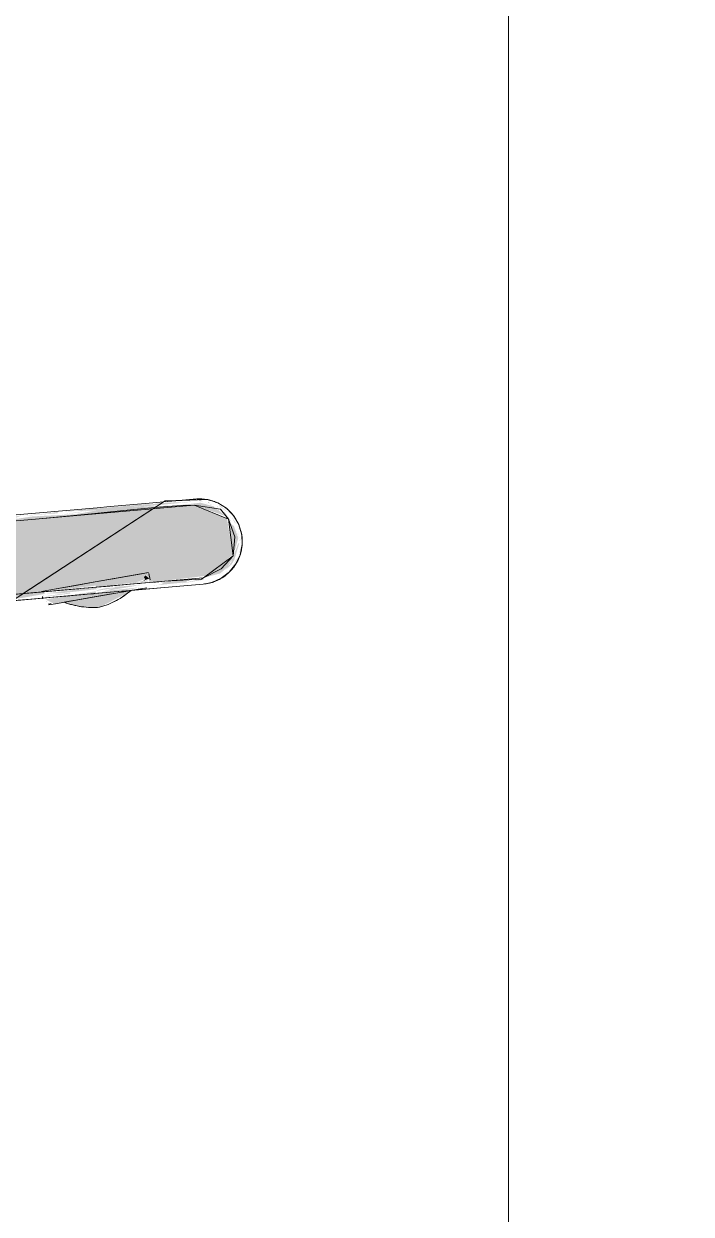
# Model space of a CAD drawing. Header units: millimetres. Extents: x 0 to 102275, y -2706 to 7916.
# Drawn here: x 74171.6 to 74281, y 700 to 895.3 of the extents above; entities that cross this region are included whole.
import ezdxf

# ---------------------------------------------------------------- set-up
doc = ezdxf.new("R2010")
doc.units = ezdxf.units.MM
for name, color, linetype, lineweight in [('0-1', 7, 'Continuous', 9), ('A-WALL-PATT', 7, 'Continuous', 9), ('I-WALL', 7, 'Continuous', 9), ('P-SANR-FIXT', 7, 'Continuous', 9)]:
    doc.layers.add(name, color=color, linetype=linetype, lineweight=lineweight)
doc.layers.add('0-2', color=7, linetype='Continuous', lineweight=9, transparency=0.7)

# ---------------------------------------------------------------- blocks, each defined once
blk = doc.blocks.new('смеситель для раковины - Default-30615600-Развертка 1_15-1')
at = {"layer": '0-2'}
h = blk.add_hatch(color=256, dxfattribs=at)
h.paths.add_polyline_path([(70660.71, 803.71), (70662.21, 804.21), (70660.91, 803.79)])
h.paths.add_polyline_path([(70665.03, 806.55), (70665.48, 807.13), (70665.03, 806.55)])
h.paths.add_polyline_path([(70550.19, 808.27), (70549.91, 808.32), (70550.17, 808.27)])
h.paths.add_polyline_path([(70663.87, 815.64), (70663.34, 816.05), (70663.84, 815.66)])
h.paths.add_polyline_path([(70662.33, 816.53), (70661.42, 816.84), (70662.19, 816.57)])
h.paths.add_polyline_path([(70661.11, 816.77), (70660.58, 816.89), (70660.95, 816.8)])
h = blk.add_hatch(color=256, dxfattribs=at)
h.paths.add_polyline_path([(70613.72, 799.58), (70613.67, 799.7), (70615.2, 799.98), (70613.88, 799.61)])
h.paths.add_polyline_path([(70601.89, 798.57), (70605.17, 798.68), (70610.56, 799.13), (70620.78, 800.13), (70619.27, 800.24), (70619.61, 800.46), (70620.58, 800.4), (70625.51, 800.71), (70625.78, 800.7), (70630.18, 801.09), (70633.93, 801.77), (70633.82, 802.11), (70600.07, 798.88), (70600.61, 798.78), (70601.69, 798.62)])
h.paths.add_polyline_path([(70629.34, 801.35), (70629.69, 801.54), (70629.59, 801.4)])
h.paths.add_polyline_path([(70651.79, 803.14), (70657.18, 803.68), (70657.23, 803.95), (70654.49, 803.88), (70652.98, 803.57), (70653.38, 803.49), (70652.64, 803.25), (70651.84, 803.15)])
h.paths.add_polyline_path([(70659.96, 804.4), (70662.75, 805.13), (70663.97, 806.23), (70664.67, 807.6), (70664.61, 807.83), (70660.04, 804.46)])
h.paths.add_polyline_path([(70663.47, 805.58), (70664.57, 806.59), (70665.03, 807.36), (70665.86, 810.16), (70665.65, 809.99), (70664.51, 806.92), (70663.56, 805.69)])
h.paths.add_polyline_path([(70663.98, 805.89), (70664.77, 806.72), (70664.26, 806.2), (70664.07, 806)])
h.paths.add_polyline_path([(70664.24, 806.58), (70664.95, 807.89), (70664.76, 807.74), (70664.3, 806.72)])
h.paths.add_polyline_path([(70556.85, 807.48), (70557.71, 807.55), (70561.66, 808.18), (70561.39, 808.33), (70554.51, 807.92), (70557.55, 807.73), (70556.85, 807.48)])
h.paths.add_polyline_path([(70556.09, 807.82), (70557.81, 807.98), (70556.4, 807.84)])
h.paths.add_polyline_path([(70665.65, 811.06), (70665.36, 812.41), (70665.5, 811.61), (70665.58, 811.31)])
h.paths.add_polyline_path([(70664.6, 813.54), (70663.52, 815.07), (70662.62, 815.64), (70662.94, 815.23), (70664.54, 813.59)])
h.paths.add_polyline_path([(70664.84, 808.01), (70665.69, 810.91), (70664.96, 812.9), (70664.14, 813.54), (70664.84, 808.01)])
h.paths.add_polyline_path([(70633.31, 814.47), (70632.84, 814.31), (70633.04, 814.43)])
h.paths.add_polyline_path([(70604.47, 811.59), (70658.71, 816.21), (70663.6, 814.54), (70661.7, 816.11), (70659.49, 816.73), (70656, 816.31), (70648.2, 815.99), (70648.62, 816.06), (70651.58, 816.44), (70650.02, 816.44), (70642.79, 815.81), (70642.16, 815.81), (70637.92, 815.32), (70642.39, 815.46), (70638.93, 814.82), (70631.95, 814.48), (70629.69, 814.13), (70623.51, 813.69), (70621.21, 813.63), (70619.44, 813.33), (70618.64, 813.17), (70614.69, 813.24), (70612.52, 812.89), (70612.48, 812.59), (70610.64, 812.46), (70604.62, 811.62)])
h.paths.add_polyline_path([(70566.37, 808.29), (70572.12, 809.07), (70573.32, 808.96), (70574.67, 809), (70603.92, 811.78), (70604.93, 812.08), (70605.69, 812.23), (70605.22, 812.46), (70596.06, 811.65), (70591.65, 810.92), (70590.12, 810.72), (70584.56, 810.12), (70583.7, 810.23), (70575.21, 809.82), (70573.24, 809.73), (70566.85, 808.87), (70567.03, 808.54), (70566.58, 808.44)])
h.paths.add_polyline_path([(70665.95, 809.82), (70666.01, 810.34), (70665.95, 809.99)])
h.paths.add_polyline_path([(70589.1, 810.46), (70590.83, 810.63), (70589.67, 810.51), (70589.16, 810.46)])
h.paths.add_polyline_path([(70623.92, 813.65), (70629.81, 814.58), (70627.57, 814.23), (70626.63, 814.14), (70625.08, 814.01), (70623.97, 813.67)])
h.paths.add_polyline_path([(70664.75, 813.92), (70664.01, 814.92), (70664.54, 814.18), (70664.75, 813.93)])
h.paths.add_polyline_path([(70645.73, 815.21), (70645.73, 815.21), (70645.38, 815.22)])
h.paths.add_polyline_path([(70659.86, 816.86), (70659.25, 816.98), (70659.6, 816.86)])
h = blk.add_hatch(color=256, dxfattribs=at)
h.paths.add_polyline_path([(70659.94, 803.38), (70662.16, 804.08), (70659.96, 803.39)])
h.paths.add_polyline_path([(70661.11, 816.77), (70660.62, 816.94), (70660.95, 816.81)])
h.paths.add_polyline_path([(70661.8, 816.89), (70660.95, 817.1), (70661.71, 816.91)])
h = blk.add_hatch(color=256, dxfattribs=at)
h.paths.add_polyline_path([(70661.7, 804.13), (70662.79, 804.67), (70661.87, 804.22), (70661.82, 804.2)])
h.paths.add_polyline_path([(70661.85, 804.48), (70663.77, 805.56), (70662.85, 805.07), (70661.87, 804.49)])
h.paths.add_polyline_path([(70662.8, 804.6), (70663.92, 805.38), (70662.98, 804.73), (70662.83, 804.62)])
h.paths.add_polyline_path([(70665.82, 808.24), (70666.1, 809.23), (70665.89, 808.72), (70665.83, 808.31)])
h.paths.add_polyline_path([(70665.95, 809.09), (70666.05, 809.4), (70665.95, 809.12)])
h.paths.add_polyline_path([(70665.88, 811.73), (70665.62, 812.4), (70665.88, 811.74)])
h.paths.add_polyline_path([(70665.83, 812.35), (70665.54, 813.28), (70665.82, 812.4)])
h.paths.add_polyline_path([(70662.77, 816.04), (70663.52, 815.39), (70662.77, 816.04)])
h.paths.add_polyline_path([(70663.65, 815.5), (70662.42, 816.46), (70662.66, 816.12), (70663.58, 815.55)])
h.paths.add_polyline_path([(70661.92, 816.29), (70660.21, 816.75), (70661.11, 816.46), (70661.84, 816.31)])
for points in [[(70660.95, 816.73), (70660.58, 816.89), (70660.89, 816.74)], [(70662.1, 816.77), (70660.83, 817.14), (70662.08, 816.78)], [(70650.03, 803.87), (70651.07, 804.28), (70650.45, 804.83), (70650.2, 804.49), (70650.43, 804.18), (70650.21, 804.01)], [(70650.48, 804.86), (70650.43, 804.9), (70650.46, 804.87)], [(70635.68, 800.14), (70642.61, 801.48), (70642.25, 802.19), (70634.05, 800.86), (70635.38, 800.21)], [(70642.95, 799.57), (70647.79, 802.07), (70648.11, 802.33), (70637.17, 800.39), (70639.99, 799.66), (70642.91, 799.57)], [(70634.6, 799.95), (70635.18, 800.26), (70634.48, 800.14)]]:
    blk.add_hatch(color=256, dxfattribs=at).paths.add_polyline_path(points)
h = blk.add_hatch(color=256, dxfattribs=at)
h.paths.add_polyline_path([(70661.35, 803.8), (70662.23, 804.2), (70661.38, 803.81)])
h.paths.add_polyline_path([(70664.67, 806.32), (70664.97, 806.82), (70664.67, 806.32)])
h.paths.add_polyline_path([(70663.87, 815.65), (70663.35, 816.05), (70663.84, 815.67)])
h.paths.add_polyline_path([(70662.42, 816.46), (70661.7, 816.66), (70662.42, 816.46)])
h.paths.add_polyline_path([(70662.42, 816.46), (70661.54, 816.75), (70662.34, 816.49)])
h = blk.add_hatch(color=256, dxfattribs=at)
h.paths.add_polyline_path([(70515.55, 700), (70519.24, 722.45), (70518.3, 722.16), (70514.96, 700)])
h.paths.add_polyline_path([(70530.75, 767.43), (70535.09, 774.73), (70540.12, 780.89), (70548.08, 787.37), (70555.63, 791.54), (70567.21, 795.32), (70588.22, 798.27), (70631.73, 801.93), (70635.3, 802.51), (70650.45, 804.89), (70650.82, 804.61), (70651.07, 803.84), (70651.21, 803.64), (70660.41, 804.73), (70664.82, 808.21), (70663.81, 814.14), (70658.23, 816.3), (70556.09, 807.55), (70553.52, 807.62), (70551.93, 807.55), (70551.85, 805.93), (70531.45, 809.32), (70530.76, 767.98)])
h = blk.add_hatch(color=256, dxfattribs=at)
h.paths.add_polyline_path([(70551.92, 807.72), (70551.72, 808.04), (70549.86, 808.27), (70545.06, 808.69), (70549.83, 807.97), (70551.91, 807.72)])
h.paths.add_polyline_path([(70545.76, 808.69), (70544.97, 808.88), (70545.72, 808.7)])
h.paths.add_polyline_path([(70544.22, 808.81), (70543.94, 808.86), (70544.21, 808.81)])
h.paths.add_polyline_path([(70543.4, 809.1), (70543.29, 809.12), (70543.29, 809.1)])
h.paths.add_polyline_path([(70666.16, 811.19), (70665.95, 811.91), (70666.14, 811.23)])
h.paths.add_polyline_path([(70665.14, 813.81), (70664.6, 814.45), (70665.12, 813.83)])
h.paths.add_polyline_path([(70664.07, 815.25), (70663.52, 815.7), (70664.05, 815.27)])
h = blk.add_hatch(color=256, dxfattribs=at)
h.paths.add_polyline_path([(70664.89, 806.52), (70665.66, 807.8), (70665.21, 807.21), (70664.9, 806.55)])
h.paths.add_polyline_path([(70551.98, 808.04), (70551.71, 808.09), (70551.91, 808.04)])
h.paths.add_polyline_path([(70545.63, 808.77), (70544.84, 808.93), (70545.62, 808.77)])
h.paths.add_polyline_path([(70548.15, 808.45), (70547.26, 808.63), (70548.01, 808.47)])
h.paths.add_polyline_path([(70665.19, 813.75), (70664.6, 814.49), (70665.16, 813.78)])
h.paths.add_polyline_path([(70664.14, 815.12), (70663.53, 815.67), (70664.07, 815.15)])
h = blk.add_hatch(color=256, dxfattribs=at)
h.paths.add_polyline_path([(70608.11, 799.03), (70608.22, 799.32), (70606.66, 799.19), (70607.95, 799.1), (70608.1, 799.04)])
h.paths.add_polyline_path([(70620.84, 800.06), (70622.82, 800.58), (70620.92, 800.44), (70622.19, 800.3), (70620.41, 800.09)])
h.paths.add_polyline_path([(70633.74, 801.32), (70633.64, 801.36), (70633.64, 801.32)])
h.paths.add_polyline_path([(70633.78, 801.48), (70633.64, 801.68), (70633.64, 801.49)])
h.paths.add_polyline_path([(70655.96, 803.42), (70660.08, 804.1), (70659.84, 804.24), (70657.13, 803.66), (70656.02, 803.43)])
h.paths.add_polyline_path([(70664.97, 807.54), (70665.17, 808.25), (70664.97, 807.57)])
h.paths.add_polyline_path([(70665.34, 807.96), (70665.5, 808.42), (70665.35, 808.01)])
h.paths.add_polyline_path([(70664.85, 808.01), (70665.41, 809.22), (70665.03, 808.5), (70664.85, 808.01)])
h.paths.add_polyline_path([(70566.37, 808.29), (70567.16, 808.56), (70566.99, 808.35)])
h.paths.add_polyline_path([(70581.82, 810.08), (70581.1, 810.2), (70581.61, 810.09)])
h.paths.add_polyline_path([(70665.74, 810.34), (70665.77, 810.54), (70665.73, 810.73)])
h.paths.add_polyline_path([(70665.87, 810.34), (70665.89, 810.63), (70665.87, 810.65)])
h.paths.add_polyline_path([(70587.85, 810.72), (70592.52, 811.11), (70592.83, 811.43), (70587.86, 810.73)])
h.paths.add_polyline_path([(70604.01, 812.31), (70607.69, 812.47), (70609.47, 812.68), (70608.8, 812.83), (70604.05, 812.36)])
h.paths.add_polyline_path([(70617.68, 813.61), (70618.47, 813.51), (70617.7, 813.61)])
h.paths.add_polyline_path([(70613.85, 813.23), (70614.09, 813.22), (70613.94, 813.24)])
h.paths.add_polyline_path([(70619.43, 813.49), (70625.08, 814.01), (70619.45, 813.49)])
h.paths.add_polyline_path([(70627.18, 814.09), (70627.18, 814.38), (70627.11, 814.1)])
h.paths.add_polyline_path([(70636.85, 815.23), (70641.17, 815.53), (70641.35, 815.67), (70638.19, 815.39), (70636.85, 815.23)])
h.paths.add_polyline_path([(70643.88, 815.84), (70648.79, 816.26), (70644.69, 815.92), (70644.24, 815.88)])
h = blk.add_hatch(color=256, dxfattribs=at)
h.paths.add_polyline_path([(70664.01, 805.51), (70663.6, 805.41), (70663.92, 805.46)])
h.paths.add_polyline_path([(70661.64, 804.12), (70662.72, 804.67), (70661.7, 804.15)])
h.paths.add_polyline_path([(70663.54, 804.94), (70664.39, 805.85), (70663.65, 805.07)])
h.paths.add_polyline_path([(70665.4, 808), (70665.75, 808.59), (70665.4, 808.01)])
h.paths.add_polyline_path([(70665.98, 809.1), (70666.07, 809.12), (70665.99, 809.12)])
h.paths.add_polyline_path([(70665.36, 813.22), (70664.6, 814.43), (70665.04, 813.54), (70665.36, 813.19)])
h.paths.add_polyline_path([(70665.87, 811.89), (70665.5, 813.07), (70665.54, 812.9), (70665.87, 811.9)])
h.paths.add_polyline_path([(70663.92, 815.21), (70662.77, 816.04), (70663.58, 815.37), (70663.84, 815.24)])
h.paths.add_polyline_path([(70662.17, 816.18), (70662.17, 815.97), (70662.34, 816.05)])
h = blk.add_hatch(color=256, dxfattribs=at)
h.paths.add_polyline_path([(70664.84, 808.01), (70664.82, 808.21), (70664.82, 808.21)])
h.paths.add_polyline_path([(70664.07, 814.04), (70663.56, 814.25), (70664.07, 814.04)])
h = blk.add_hatch(color=256, dxfattribs=at)
h.paths.add_polyline_path([(70553.72, 807.63), (70553.37, 807.88), (70551.94, 807.79), (70552.22, 807.75), (70553.69, 807.63)])
h.paths.add_polyline_path([(70550.17, 808.24), (70549.88, 808.31), (70550.07, 808.25)])
h.paths.add_polyline_path([(70543.39, 809.1), (70543.08, 809.15), (70543.38, 809.1)])
h.paths.add_polyline_path([(70666.03, 810.07), (70666.03, 810.92), (70666.02, 810.25)])
h = blk.add_hatch(color=256, dxfattribs=at)
h.paths.add_polyline_path([(70664.67, 806.32), (70664.98, 806.79), (70664.67, 806.33)])
h.paths.add_polyline_path([(70551.98, 808.05), (70551.7, 808.11), (70551.91, 808.06)])
h.paths.add_polyline_path([(70548.52, 808.48), (70547.38, 808.63), (70548.47, 808.48)])
h.paths.add_polyline_path([(70545.5, 808.84), (70544.78, 808.94), (70545.44, 808.85)])
h.paths.add_polyline_path([(70666.12, 810.35), (70666.12, 811.04), (70666.08, 810.6)])
h = blk.add_hatch(color=256, dxfattribs=at)
h.paths.add_polyline_path([(70610.16, 800.04), (70611.7, 800.18), (70610.41, 800.06)])
h.paths.add_polyline_path([(70659.96, 804.4), (70660.67, 804.92), (70659.96, 804.4)])
h = blk.add_hatch(color=256, dxfattribs=at)
h.paths.add_polyline_path([(70634.4, 801.65), (70634.18, 801.71), (70634.38, 801.65)])
h.paths.add_polyline_path([(70663.47, 805.57), (70663.98, 806.23), (70663.56, 805.69)])
h = blk.add_hatch(color=256, dxfattribs=at)
h.paths.add_polyline_path([(70642.42, 802.53), (70643.07, 802.92), (70642.41, 802.6), (70642.42, 802.56)])
h.paths.add_polyline_path([(70642.37, 802.86), (70648.92, 803.68), (70650.51, 804.24), (70650.45, 804.34), (70650.27, 804.65), (70650.41, 804.89), (70649.24, 804.97), (70642.21, 803.73), (70642.36, 802.92)])
h = blk.add_hatch(color=256, dxfattribs=at)
h.paths.add_polyline_path([(70636.3, 801.84), (70642.42, 802.53), (70642.27, 802.85), (70634.26, 801.87), (70634.94, 801.86), (70635.81, 801.86)])
h.paths.add_polyline_path([(70637.43, 802.1), (70639.19, 802.33), (70637.44, 802.1)])
h.paths.add_polyline_path([(70634.3, 802.16), (70642.32, 803.13), (70642.21, 803.73), (70634.33, 802.18)])
h = blk.add_hatch(color=256, dxfattribs=at)
h.paths.add_polyline_path([(70642.47, 802.27), (70645.29, 802.71), (70644.08, 802.74), (70642.45, 802.37), (70642.47, 802.28)])
h.paths.add_polyline_path([(70646.19, 803.2), (70650.93, 803.87), (70650.62, 803.98), (70646.67, 803.28)])
h = blk.add_hatch(color=256, dxfattribs=at)
h.paths.add_polyline_path([(70642.63, 801.37), (70649.45, 802.84), (70644.85, 802.34), (70642.53, 801.93), (70642.62, 801.44)])
h.paths.add_polyline_path([(70647.57, 803.01), (70647.15, 803.08), (70647.3, 803.01)])
h = blk.add_hatch(color=256, dxfattribs=at)
h.paths.add_polyline_path([(70647.85, 803.13), (70647.03, 803.02), (70647.84, 803.13)])
h.paths.add_polyline_path([(70643.59, 802.18), (70649.71, 803.23), (70644.12, 802.83), (70645.45, 802.82), (70645.27, 802.71), (70643.6, 802.19)])
h.paths.add_polyline_path([(70650.57, 803.58), (70651.09, 803.88), (70650.66, 803.67), (70650.57, 803.59)])
h = blk.add_hatch(color=256, dxfattribs=at)
h.paths.add_polyline_path([(70634.33, 801.34), (70638.16, 801.84), (70638.03, 801.96), (70634.2, 801.41), (70634.26, 801.37)])
h.paths.add_polyline_path([(70635.51, 802.08), (70635.16, 802.23), (70635.46, 802.09)])
h.paths.add_polyline_path([(70638.12, 802.3), (70637.13, 802.4), (70638.03, 802.3)])
at = {"layer": '0-1'}
for p, q in [((70653.48, 816.89), (70653.15, 816.68)), ((70656.47, 817.11), (70653.67, 817.01)), ((70659.01, 817.2), (70656.47, 817.11)), ((70659.6, 817.22), (70659.2, 817.21)), ((70651.69, 815.72), (70642.2, 809.52)), ((70652.13, 816.01), (70651.82, 815.81)), ((70664.61, 814.92), (70663.87, 815.7)), ((70665.76, 813.16), (70665.31, 813.93)), ((70666.04, 812.19), (70665.85, 812.87)), ((70666.24, 811.53), (70666.04, 812.19)), ((70666.3, 810.25), (70666.25, 811.27)), ((70642.2, 809.52), (70630.4, 801.81)), ((70666.13, 808.91), (70666.32, 809.86)), ((70664.78, 806.04), (70665.29, 806.68)), ((70651.21, 804.08), (70651.03, 805.13)), ((70663.28, 804.62), (70663.89, 805.09)), ((70663.92, 805.11), (70664.21, 805.34)), ((70664.32, 805.48), (70664.56, 805.78)), ((70661.35, 803.65), (70662.89, 804.32)), ((70633.58, 801.32), (70633.64, 800.98))]:
    blk.add_line(p, q, dxfattribs=at)
at = {"layer": '0-1', "flags": 128}
for points in [[(70663.74, 815.83), (70662.32, 816.72), (70660.71, 817.26), (70660.19, 817.25)], [(70665.31, 813.93), (70664.92, 814.61), (70664.61, 814.92)], [(70665.29, 806.68), (70665.99, 808.19), (70666.09, 808.7)]]:
    blk.add_lwpolyline(points, dxfattribs=at)
at = {"layer": 'P-SANR-FIXT'}
for p, q in [((70650.47, 816.6), (70644.69, 816.1)), ((70644.69, 816.1), (70650.47, 816.6)), ((70653.48, 816.87), (70650.47, 816.6)), ((70650.47, 816.6), (70653.48, 816.87)), ((70656.47, 817.13), (70653.48, 816.87)), ((70653.48, 816.87), (70656.47, 817.13)), ((70658.28, 817.29), (70656.47, 817.13)), ((70656.47, 817.13), (70658.28, 817.29)), ((70658.71, 817.32), (70658.28, 817.29)), ((70658.28, 817.29), (70658.71, 817.32)), ((70658.43, 816.31), (70633.04, 814.09)), ((70633.04, 814.09), (70637.56, 814.5)), ((70637.56, 814.5), (70641.63, 814.91)), ((70641.63, 814.91), (70645.29, 815.28)), ((70644.69, 816.1), (70642.55, 815.91)), ((70642.55, 815.91), (70644.69, 816.1)), ((70645.29, 815.28), (70648.55, 815.62)), ((70648.55, 815.62), (70651.47, 815.91)), ((70651.47, 815.91), (70654.06, 816.13)), ((70654.06, 816.13), (70656.37, 816.27)), ((70656.37, 816.27), (70658.43, 816.31)), ((70664.07, 814.04), (70658.43, 816.31)), ((70658.43, 816.31), (70662.79, 815.69)), ((70662.79, 815.69), (70664.07, 814.04)), ((70633.03, 814.09), (70630.53, 813.87)), ((70630.53, 813.87), (70633.03, 814.09)), ((70664.85, 808.01), (70664.07, 814.04)), ((70664.07, 814.04), (70665.12, 811.11)), ((70665.12, 811.11), (70664.85, 808.01)), ((70659.96, 804.4), (70664.85, 808.01)), ((70664.85, 808.01), (70662.85, 805.86)), ((70649.82, 805.07), (70645.1, 804.24)), ((70646.61, 804.51), (70649.82, 805.07)), ((70649.82, 805.07), (70650.96, 805.27)), ((70650.96, 805.27), (70649.82, 805.07)), ((70662.85, 805.86), (70659.96, 804.4)), ((70642.21, 803.73), (70634.61, 802.39)), ((70634.61, 802.39), (70639.33, 803.22)), ((70639.33, 803.22), (70642.21, 803.73)), ((70639.77, 802.63), (70640.3, 802.68)), ((70640.3, 802.68), (70639.77, 802.63)), ((70640.53, 802.7), (70642.51, 802.87)), ((70642.51, 802.87), (70640.53, 802.7)), ((70645.1, 804.24), (70642.21, 803.73)), ((70642.21, 803.73), (70645.1, 804.24)), ((70642.51, 802.87), (70644.6, 803.05)), ((70644.6, 803.05), (70642.51, 802.87)), ((70644.74, 803.07), (70649.14, 803.45)), ((70645.08, 803.1), (70644.74, 803.07)), ((70647.47, 803.31), (70645.08, 803.1)), ((70645.14, 804.25), (70646.61, 804.51)), ((70649.14, 803.45), (70647.47, 803.31)), ((70649.32, 803.47), (70649.54, 803.49)), ((70649.69, 803.5), (70651.73, 803.68)), ((70651.73, 803.68), (70649.69, 803.5)), ((70651.81, 803.69), (70653.6, 803.84)), ((70652.04, 803.71), (70651.86, 803.69)), ((70653.6, 803.84), (70652.14, 803.71)), ((70653.62, 803.84), (70659.96, 804.4)), ((70659.65, 804.17), (70653.62, 803.84)), ((70659.96, 804.4), (70659.65, 804.17)), ((70602.84, 799.4), (70639.53, 802.61)), ((70633.77, 802.11), (70630.51, 801.82)), ((70633.43, 802.18), (70634.61, 802.39)), ((70634.61, 802.39), (70633.43, 802.18)), ((70633.67, 801.08), (70634.82, 801.18)), ((70634.55, 801.16), (70633.67, 801.08)), ((70636.86, 802.38), (70633.77, 802.11)), ((70640.48, 801.67), (70634.82, 801.18)), ((70639.52, 802.61), (70636.86, 802.38)), ((70637.62, 801.42), (70638.95, 801.54)), ((70638.73, 800.68), (70642.63, 801.37)), ((70642.63, 801.37), (70638.73, 800.68)), ((70646.52, 802.05), (70638.74, 800.68)), ((70638.74, 800.68), (70646.52, 802.05)), ((70642.63, 801.37), (70638.74, 800.68)), ((70638.74, 800.68), (70642.63, 801.37)), ((70639.15, 801.56), (70640.48, 801.67)), ((70640.91, 801.71), (70641.94, 801.8)), ((70641.98, 801.81), (70648.11, 802.34)), ((70642.63, 801.37), (70646.53, 802.05)), ((70646.53, 802.05), (70642.63, 801.37)), ((70646.52, 802.05), (70642.63, 801.37)), ((70642.63, 801.37), (70646.52, 802.05)), ((70646.64, 802.07), (70648.31, 802.37)), ((70648.31, 802.37), (70646.64, 802.07)), ((70648.11, 802.33), (70646.64, 802.07)), ((70646.64, 802.07), (70648.11, 802.33)), ((70648.13, 802.34), (70646.75, 802.09)), ((70646.75, 802.09), (70648.13, 802.34)), ((70648.32, 802.37), (70649.58, 802.59)), ((70649.58, 802.59), (70648.32, 802.37)), ((70634.6, 799.95), (70635.68, 800.14)), ((70635.68, 800.14), (70634.6, 799.95)), ((70635.68, 800.14), (70636.94, 800.36)), ((70636.94, 800.36), (70635.68, 800.14)), ((70638.62, 800.66), (70636.94, 800.36)), ((70636.95, 800.37), (70638.62, 800.66)), ((70638.51, 800.64), (70637.13, 800.4)), ((70637.13, 800.4), (70638.51, 800.64)), ((70638.62, 800.66), (70637.15, 800.4)), ((70637.15, 800.4), (70638.62, 800.66))]:
    blk.add_line(p, q, dxfattribs=at)
at = {"layer": 'P-SANR-FIXT', "flags": 128}
for points in [[(70642.55, 815.91), (70625.44, 814.41), (70607.57, 812.85)], [(70607.57, 812.85), (70625.44, 814.41), (70642.55, 815.91)], [(70659.93, 803.38), (70653.59, 802.82), (70648.11, 802.34)], [(70648.21, 802.35), (70648.51, 802.38), (70659.93, 803.38)], [(70633.67, 801.08), (70628.2, 800.6), (70621.86, 800.05), (70615.51, 799.49), (70609.17, 798.93), (70607.53, 798.79)], [(70607.53, 798.79), (70614.24, 799.38), (70625.67, 800.38), (70633.67, 801.08)], [(70634.82, 801.18), (70637.09, 801.38), (70637.42, 801.41)], [(70648.11, 802.34), (70647.24, 802.27), (70640.9, 801.71)]]:
    blk.add_lwpolyline(points, dxfattribs=at)
at = {"layer": 'P-SANR-FIXT'}
for centre, start, end in [((70639.33, 812.58), 298.0896, 310.567), ((70639.33, 812.58), 298.0896, 310.567), ((70641.89, 813.03), 249.4184, 261.9104), ((70641.89, 813.03), 249.4184, 261.9104), ((70641.89, 813.03), 261.9104, 274.4741), ((70641.89, 813.03), 261.9104, 274.4741), ((70639.33, 812.58), 285.5259, 298.0896), ((70639.33, 812.58), 285.5259, 298.0896)]:
    blk.add_arc(centre, 13.5, start, end, dxfattribs=at)
for points in [[(70659.07, 817.35), (70658.95, 817.34), (70658.83, 817.33), (70658.71, 817.32)], [(70658.71, 817.32), (70658.83, 817.33), (70658.95, 817.34), (70659.07, 817.35)], [(70660.15, 817.3), (70659.86, 817.34), (70659.57, 817.35), (70659.27, 817.35)], [(70659.27, 817.35), (70659.57, 817.35), (70659.86, 817.34), (70660.15, 817.3)], [(70660.91, 817.17), (70660.66, 817.23), (70660.4, 817.27), (70660.15, 817.3)], [(70660.15, 817.3), (70660.4, 817.27), (70660.66, 817.23), (70660.91, 817.17)], [(70661.65, 816.95), (70661.5, 817), (70661.35, 817.05), (70661.2, 817.1)], [(70661.2, 817.1), (70661.35, 817.05), (70661.5, 817), (70661.65, 816.95)], [(70662.47, 816.6), (70662.24, 816.72), (70662.01, 816.82), (70661.78, 816.91)], [(70661.78, 816.91), (70662.01, 816.82), (70662.24, 816.72), (70662.47, 816.6)], [(70664.46, 815.11), (70664.36, 815.22), (70664.26, 815.32), (70664.15, 815.42)], [(70664.15, 815.42), (70664.26, 815.32), (70664.36, 815.22), (70664.46, 815.11)], [(70665.21, 814.14), (70665.1, 814.31), (70664.98, 814.48), (70664.86, 814.64)], [(70664.86, 814.64), (70664.98, 814.48), (70665.1, 814.31), (70665.21, 814.14)], [(70666.01, 812.43), (70665.94, 812.65), (70665.86, 812.86), (70665.77, 813.07)], [(70665.77, 813.07), (70665.86, 812.86), (70665.94, 812.65), (70666.01, 812.43)], [(70666.27, 809.51), (70666.29, 809.62), (70666.3, 809.74), (70666.31, 809.86)], [(70666.31, 809.86), (70666.3, 809.74), (70666.29, 809.62), (70666.27, 809.51)], [(70664.93, 806.16), (70665.07, 806.35), (70665.2, 806.54), (70665.32, 806.74)], [(70665.32, 806.74), (70665.2, 806.54), (70665.07, 806.35), (70664.93, 806.16)], [(70665.32, 806.74), (70665.51, 807.05), (70665.66, 807.36), (70665.8, 807.69)], [(70665.8, 807.69), (70665.66, 807.36), (70665.51, 807.05), (70665.32, 806.74)], [(70663.48, 804.72), (70663.3, 804.58), (70663.11, 804.46), (70662.91, 804.34)], [(70663.03, 804.41), (70663.2, 804.52), (70663.36, 804.63), (70663.52, 804.74)], [(70659.93, 803.38), (70660.32, 803.41), (70660.71, 803.48), (70661.09, 803.58)], [(70660.77, 803.5), (70660.5, 803.44), (70660.22, 803.4), (70659.93, 803.38)], [(70661.28, 803.63), (70661.12, 803.58), (70660.95, 803.54), (70660.78, 803.5)], [(70661.36, 803.65), (70661.48, 803.69), (70661.61, 803.73), (70661.73, 803.78)], [(70662.06, 803.91), (70662.35, 804.03), (70662.64, 804.18), (70662.91, 804.34)], [(70662.75, 804.24), (70662.52, 804.12), (70662.3, 804.01), (70662.06, 803.91)]]:
    blk.add_open_spline(points, degree=3, dxfattribs=at)
for points, knots in [([(70666.32, 810.08), (70666.33, 810.37), (70666.32, 810.93), (70666.24, 811.49), (70666.18, 811.75)], [0.46050033, 0.46050033, 0.46050033, 0.46050033, 0.5, 0.53686452, 0.53686452, 0.53686452, 0.53686452]), ([(70666.18, 811.75), (70666.24, 811.49), (70666.32, 810.93), (70666.33, 810.37), (70666.32, 810.08)], [0.46313289, 0.46313289, 0.46313289, 0.46313289, 0.5, 0.53950387, 0.53950387, 0.53950387, 0.53950387])]:
    blk.add_open_spline(points, degree=3, knots=knots, dxfattribs=at)
blk = doc.blocks.new('смеситель для раковины - Default-30607276-Развертка 1_15-1')
at = {"layer": '0-2'}
h = blk.add_hatch(color=256, dxfattribs=at)
h.paths.add_polyline_path([(70608.2, 798.99), (70607.46, 799.07), (70608.07, 798.98)])
h.paths.add_polyline_path([(70625.55, 800.67), (70626.47, 800.67), (70625.78, 800.7)])
h.paths.add_polyline_path([(70627.58, 801.21), (70627.35, 801.35), (70627.54, 801.21)])
h.paths.add_polyline_path([(70651.79, 803.14), (70654.28, 803.17), (70651.93, 803.15)])
h.paths.add_polyline_path([(70663.65, 805.69), (70664.63, 806.63), (70663.65, 805.69)])
h.paths.add_polyline_path([(70664.64, 806.4), (70665.31, 807.83), (70664.67, 806.48)])
h.paths.add_polyline_path([(70664.24, 806.58), (70664.74, 807.69), (70664.3, 806.72)])
h.paths.add_polyline_path([(70553.99, 808), (70555.35, 808.33), (70553.83, 808.03), (70553.98, 808.01)])
h.paths.add_polyline_path([(70563.2, 808.02), (70564.48, 808.29), (70563.19, 808.02)])
h.paths.add_polyline_path([(70552.11, 808.13), (70553.47, 808.25), (70552.38, 808.13)])
h.paths.add_polyline_path([(70559.61, 808.23), (70563.67, 808.4), (70566.48, 808.75), (70565.68, 808.87), (70559.57, 808.23)])
h.paths.add_polyline_path([(70572.72, 808.83), (70573.74, 809.35), (70573.03, 809.2), (70571.45, 808.96), (70572.72, 808.83)])
h.paths.add_polyline_path([(70581.69, 810.32), (70586.51, 810.69), (70586.47, 810.78), (70581.78, 810.34)])
h.paths.add_polyline_path([(70665.88, 810.7), (70665.61, 812.25), (70665.71, 811.5), (70665.86, 810.77)])
h.paths.add_polyline_path([(70586.48, 810.8), (70586.57, 810.84), (70586.47, 810.8)])
h.paths.add_polyline_path([(70595.22, 811.58), (70595.5, 811.59), (70595.5, 811.64)])
h.paths.add_polyline_path([(70604.47, 811.59), (70607.64, 812.46), (70605.66, 812.22), (70604.62, 811.8), (70604.58, 811.75)])
h.paths.add_polyline_path([(70609.31, 812.33), (70611.68, 813.06), (70609.15, 812.35)])
h.paths.add_polyline_path([(70619.04, 813.13), (70619.04, 813.36), (70619.01, 813.13)])
h.paths.add_polyline_path([(70631.02, 814.61), (70636.06, 814.99), (70636.04, 815.22), (70634.26, 814.93), (70631.17, 814.66)])
h.paths.add_polyline_path([(70621.57, 813.33), (70628.48, 814), (70630.21, 814.64), (70629.01, 814.43), (70621.6, 813.33)])
h.paths.add_polyline_path([(70623.92, 813.65), (70623.21, 813.73), (70623.73, 813.67)])
h.paths.add_polyline_path([(70635.76, 814.64), (70641.14, 815.43), (70639.3, 815.09), (70635.87, 814.67)])
h.paths.add_polyline_path([(70663.75, 815.1), (70663.12, 815.53), (70663.71, 815.13)])
h.paths.add_polyline_path([(70644.94, 815.31), (70644.8, 815.46), (70643.88, 815.32)])
h.paths.add_polyline_path([(70647.25, 816.24), (70651.36, 816.59), (70647.56, 816.27)])
h.paths.add_polyline_path([(70660.05, 816.75), (70660.54, 816.46), (70660.05, 816.75)])
h.paths.add_polyline_path([(70656.89, 816.84), (70655.8, 816.63), (70656.47, 816.83)])
h.paths.add_polyline_path([(70648.07, 815.89), (70658.16, 816.89), (70652.84, 816.67), (70648.1, 815.91)])
h.paths.add_polyline_path([(70658.38, 817.07), (70658.72, 817.01), (70658.43, 817.07)])
for points in [[(70633.64, 800.98), (70633.98, 801.32), (70633.67, 801.09)], [(70634.34, 800.49), (70634.18, 800.82), (70634.31, 800.5)]]:
    blk.add_hatch(color=256, dxfattribs=at).paths.add_polyline_path(points)
at = {"layer": '0-1'}
for p, q in [((70651.21, 804.08), (70651.03, 805.13)), ((70633.58, 801.35), (70633.64, 800.98))]:
    blk.add_line(p, q, dxfattribs=at)
at = {"layer": '0-1', "flags": 128}
blk.add_lwpolyline([(70661.35, 803.65), (70662.89, 804.32), (70664.21, 805.34), (70665.29, 806.68), (70665.99, 808.19), (70666.32, 809.86), (70666.24, 811.53), (70665.76, 813.16), (70664.92, 814.61), (70663.74, 815.83), (70662.32, 816.72), (70660.71, 817.26), (70653.67, 817.01), (70628.59, 800.64)], dxfattribs=at)
at = {"layer": 'P-SANR-FIXT'}
for p, q in [((70650.47, 816.6), (70644.69, 816.1)), ((70644.69, 816.1), (70650.47, 816.6)), ((70653.48, 816.87), (70650.47, 816.6)), ((70650.47, 816.6), (70653.48, 816.87)), ((70658.71, 817.32), (70653.48, 816.87)), ((70653.48, 816.87), (70658.71, 817.32)), ((70633.04, 814.09), (70658.43, 816.31)), ((70644.69, 816.1), (70642.55, 815.91)), ((70642.55, 815.91), (70644.69, 816.1)), ((70658.43, 816.31), (70664.07, 814.04)), ((70630.53, 813.87), (70633.03, 814.09)), ((70664.07, 814.04), (70664.85, 808.01)), ((70664.85, 808.01), (70659.96, 804.4)), ((70642.21, 803.73), (70650.96, 805.27)), ((70649.82, 805.07), (70642.21, 803.73)), ((70650.96, 805.27), (70649.82, 805.07)), ((70634.61, 802.39), (70642.21, 803.73)), ((70642.21, 803.73), (70634.61, 802.39)), ((70640.3, 802.68), (70639.77, 802.63)), ((70642.51, 802.87), (70640.53, 802.7)), ((70644.6, 803.05), (70642.51, 802.87)), ((70650.66, 802.78), (70642.63, 801.37)), ((70649.14, 803.45), (70644.74, 803.07)), ((70648.32, 802.37), (70650.66, 802.78)), ((70649.54, 803.49), (70649.32, 803.47)), ((70651.73, 803.68), (70649.69, 803.5)), ((70653.6, 803.84), (70651.81, 803.69)), ((70659.96, 804.4), (70653.62, 803.84)), ((70639.53, 802.61), (70602.84, 799.4)), ((70633.67, 801.08), (70634.55, 801.16)), ((70634.82, 801.18), (70640.48, 801.67)), ((70642.63, 801.37), (70635.68, 800.14)), ((70638.73, 800.68), (70642.63, 801.37)), ((70638.74, 800.68), (70646.52, 802.05)), ((70646.52, 802.05), (70638.74, 800.68)), ((70638.74, 800.68), (70642.63, 801.37)), ((70642.63, 801.37), (70638.74, 800.68)), ((70642.63, 801.37), (70646.53, 802.05)), ((70642.63, 801.37), (70646.52, 802.05)), ((70646.52, 802.05), (70642.63, 801.37)), ((70646.64, 802.07), (70648.31, 802.37)), ((70646.64, 802.07), (70648.11, 802.33)), ((70648.11, 802.33), (70646.64, 802.07)), ((70646.75, 802.09), (70648.13, 802.34)), ((70648.13, 802.34), (70646.75, 802.09)), ((70635.68, 800.14), (70636.94, 800.36)), ((70636.94, 800.36), (70638.62, 800.66)), ((70637.13, 800.4), (70638.62, 800.66)), ((70638.62, 800.66), (70637.13, 800.4)), ((70637.13, 800.4), (70638.51, 800.64)), ((70638.51, 800.64), (70637.13, 800.4))]:
    blk.add_line(p, q, dxfattribs=at)
at = {"layer": 'P-SANR-FIXT', "flags": 128}
for points in [[(70602.78, 799.4), (70653.6, 803.84), (70659.96, 804.4), (70664.85, 808.01), (70664.07, 814.04), (70658.43, 816.31), (70633.03, 814.09), (70582.25, 809.63), (70556.85, 807.46), (70554.14, 807.54)], [(70642.55, 815.91), (70625.44, 814.41), (70592.16, 811.5), (70576.85, 810.16)], [(70576.85, 810.16), (70592.16, 811.5), (70625.44, 814.41), (70642.55, 815.91)], [(70659.93, 803.38), (70648.51, 802.38), (70637.09, 801.38), (70625.67, 800.38), (70614.24, 799.38), (70607.53, 798.79)], [(70648.11, 802.34), (70653.59, 802.82), (70659.93, 803.38)], [(70607.53, 798.79), (70609.17, 798.93), (70615.51, 799.49), (70621.86, 800.05), (70628.2, 800.6), (70633.67, 801.08)], [(70640.9, 801.71), (70647.24, 802.27), (70648.11, 802.34)]]:
    blk.add_lwpolyline(points, dxfattribs=at)
at = {"layer": 'P-SANR-FIXT'}
for centre, start, end in [((70639.33, 812.58), 285.5259, 310.567), ((70639.33, 812.58), 298.0896, 310.567), ((70641.89, 813.03), 249.3467, 274.4741), ((70641.89, 813.03), 249.3467, 261.9104), ((70641.89, 813.03), 261.9104, 274.4741), ((70639.33, 812.58), 285.5259, 298.0896)]:
    blk.add_arc(centre, 13.5, start, end, dxfattribs=at)
for points in [[(70659.11, 817.35), (70658.98, 817.34), (70658.85, 817.33), (70658.71, 817.32)], [(70658.71, 817.32), (70658.85, 817.33), (70658.98, 817.34), (70659.11, 817.35)], [(70660.15, 817.3), (70659.81, 817.34), (70659.46, 817.36), (70659.11, 817.35)], [(70659.11, 817.35), (70659.46, 817.36), (70659.81, 817.34), (70660.15, 817.3)], [(70660.15, 817.3), (70661, 817.2), (70661.83, 816.94), (70662.58, 816.54)], [(70662.94, 816.34), (70662.82, 816.41), (70662.7, 816.48), (70662.58, 816.54)], [(70662.58, 816.54), (70662.71, 816.48), (70662.82, 816.41), (70662.94, 816.34)], [(70663.33, 816.09), (70663.44, 816.01), (70663.55, 815.93), (70663.66, 815.84)], [(70663.88, 815.66), (70664.4, 815.21), (70664.86, 814.68), (70665.23, 814.1)], [(70664.46, 815.11), (70664.36, 815.22), (70664.26, 815.32), (70664.15, 815.42)], [(70665.24, 814.1), (70665.05, 814.39), (70664.84, 814.67), (70664.62, 814.93)], [(70665.61, 813.44), (70665.53, 813.59), (70665.45, 813.74), (70665.37, 813.88)], [(70665.37, 813.88), (70665.45, 813.74), (70665.53, 813.59), (70665.61, 813.44)], [(70665.77, 813.07), (70665.72, 813.2), (70665.67, 813.32), (70665.61, 813.44)], [(70666.01, 812.43), (70665.94, 812.65), (70665.86, 812.86), (70665.77, 813.07)], [(70666.18, 811.75), (70666.16, 811.88), (70666.13, 812), (70666.09, 812.13)], [(70666.09, 812.13), (70666.35, 811.15), (70666.39, 810.12), (70666.22, 809.12)], [(70665.32, 806.74), (70665.7, 807.37), (70665.98, 808.06), (70666.14, 808.77)], [(70666.14, 808.77), (70666.17, 808.89), (70666.19, 809), (70666.22, 809.12)], [(70666.22, 809.12), (70666.26, 809.37), (70666.29, 809.61), (70666.31, 809.86)], [(70664.93, 806.16), (70665.07, 806.35), (70665.2, 806.54), (70665.32, 806.74)], [(70663.52, 804.74), (70662.48, 803.97), (70661.23, 803.49), (70659.93, 803.38)], [(70662.91, 804.34), (70663.16, 804.49), (70663.4, 804.65), (70663.62, 804.82)], [(70663.92, 805.07), (70663.79, 804.96), (70663.65, 804.85), (70663.52, 804.74)], [(70663.62, 804.82), (70663.72, 804.9), (70663.82, 804.98), (70663.92, 805.07)], [(70663.92, 805.07), (70664.07, 805.2), (70664.22, 805.34), (70664.36, 805.49)], [(70664.36, 805.49), (70664.22, 805.34), (70664.07, 805.2), (70663.92, 805.07)], [(70664.36, 805.49), (70664.56, 805.7), (70664.75, 805.92), (70664.93, 806.16)], [(70659.93, 803.38), (70660.22, 803.4), (70660.5, 803.44), (70660.77, 803.5)], [(70660.77, 803.5), (70661.04, 803.56), (70661.31, 803.63), (70661.57, 803.72)]]:
    blk.add_open_spline(points, degree=3, dxfattribs=at)
for points, knots in [([(70662.58, 816.54), (70662.05, 816.82), (70661.25, 817.12), (70660.4, 817.27), (70660.15, 817.3)], [0.8184939, 0.8184939, 0.8184939, 0.8184939, 0.9, 0.9347568, 0.9347568, 0.9347568, 0.9347568]), ([(70665.61, 813.44), (70665.67, 813.32), (70665.82, 812.99), (70665.94, 812.65), (70666.01, 812.43)], [0.3819062, 0.3819062, 0.3819062, 0.3819062, 0.4, 0.4312655, 0.4312655, 0.4312655, 0.4312655]), ([(70666.32, 810.08), (70666.33, 810.37), (70666.32, 810.93), (70666.24, 811.49), (70666.18, 811.75)], [0.46049613, 0.46049613, 0.46049613, 0.46049613, 0.5, 0.53686711, 0.53686711, 0.53686711, 0.53686711]), ([(70666.22, 809.12), (70666.19, 809), (70665.92, 807.65), (70665.23, 806.39), (70664.36, 805.49)], [0.5835959, 0.5835959, 0.5835959, 0.5835959, 0.6, 0.7723519, 0.7723519, 0.7723519, 0.7723519]), ([(70661.83, 803.81), (70661.91, 803.84), (70662.28, 803.99), (70662.64, 804.18), (70662.91, 804.34)], [0.08860298, 0.08860298, 0.08860298, 0.08860298, 0.1, 0.14358777, 0.14358777, 0.14358777, 0.14358777])]:
    blk.add_open_spline(points, degree=3, knots=knots, dxfattribs=at)

msp = doc.modelspace()

# ---------------------------------------------------------------- hatches: boundary and pattern name
at = {"layer": 'A-WALL-PATT'}
h = msp.add_hatch(dxfattribs=at)
h.set_pattern_fill('FP_13', color=256, style=0, pattern_type=2)
h.set_pattern_definition([(90, (75451.1, 0), (-600, 4e-14), []), (180, (75451.1, 0), (-7e-14, -600), [])])
h.paths.add_polyline_path([(73992.09, 0), (74045.09, 0.08), (74058.98, 250), (73992.09, 250), (73992.09, 73.33)])
h.paths.add_polyline_path([(75370.09, 0), (75370.09, 1800), (75201.09, 1800), (75201.09, 0)])
h.paths.add_polyline_path([(74251.09, 72), (74251.09, 250), (74241.2, 250), (74249.95, 92.5)])
h.paths.add_polyline_path([(74165.43, 845.54), (74165.77, 845.02), (74166.27, 844.73), (74167.09, 843.63), (74166.89, 842.95), (74167.11, 844.11), (74166.89, 844.33), (74165.43, 845.53)])
h.paths.add_polyline_path([(74165.81, 841.55), (74166, 842.13), (74165.79, 841.79), (74165.8, 841.7)])
h.paths.add_polyline_path([(74135.38, 837.82), (74135.38, 837.91), (74135.27, 837.82)])
h.paths.add_polyline_path([(74201.47, 803.66), (74202.34, 804.22), (74201.34, 804.1), (74199.51, 803.93), (74198.27, 803.66), (74197.78, 803.49), (74201.46, 803.66)])
h.paths.add_polyline_path([(74079.67, 700), (74251.09, 700), (74251.09, 1800), (73992.09, 1800), (73992.09, 1500), (74012.09, 1500), (74012.09, 900), (73992.09, 900), (73992.09, 858.2), (73995.5, 845.5), (74000.43, 843.8), (74001.07, 842.91), (74001.07, 814.33), (73999.86, 813.12), (73992.09, 813.12), (73992.09, 700), (74033.13, 700.02), (74036.63, 722.45), (74001.78, 722.45), (74001.28, 722.95), (74001.07, 844.17), (73996.19, 845.85), (73995.46, 846.88), (73995.5, 853.17), (73996.36, 854.02), (74000.65, 853.95), (74001.07, 853.12), (74001.28, 852.88), (74001.78, 853.38), (74022.41, 853.38), (74022.46, 866.56), (74022.91, 867.01), (74028.48, 867.25), (74029.15, 867.92), (74029.39, 868.83), (74029.39, 877.85), (74027.71, 877.85), (74027.21, 878.35), (74027.21, 900.64), (74027.71, 901.14), (74032.48, 901.69), (74037.28, 901.85), (74043.68, 901.51), (74046.84, 901.14), (74047.34, 900.64), (74047.34, 897.77), (74087.78, 897.77), (74087.78, 891.84), (74047.34, 891.84), (74047.34, 878.35), (74046.84, 877.85), (74045.16, 877.85), (74045.4, 867.92), (74046.07, 867.25), (74046.98, 867.01), (74051.64, 867.01), (74052.14, 866.33), (74052.14, 853.38), (74072.78, 853.38), (74073.28, 852.88), (74073.28, 836.25), (74073.98, 836.4), (74074.16, 836.5), (74081.31, 837.44), (74166.33, 845.34), (74166.92, 845), (74167.48, 844.25), (74167.56, 843.09), (74166.95, 842.05), (74165.48, 841.52), (74147.84, 839.55), (74129.67, 836.67), (74131.61, 837.06), (74131.12, 836.64), (74126.63, 835.22), (74125.31, 834.8), (74122.72, 834.01), (74122.66, 833.82), (74120.39, 833.41), (74117.85, 832.79), (74119.44, 833.11), (74121.71, 833.39), (74121.63, 833.13), (74120.58, 832.74), (74116.44, 830.91), (74115.23, 830.45), (74113.58, 829.71), (74105.82, 824.42), (74105.8, 824.35), (74105.16, 823.95), (74104.35, 823.4), (74102.43, 822.29), (74102.02, 822.1), (74101.97, 821.86), (74102.19, 821.65), (74100.03, 819.29), (74099.31, 818.75), (74098.32, 818.42), (74097.75, 818.02), (74097.68, 817.57), (74098.42, 817.96), (74098.32, 817.41), (74097.02, 816.02), (74096.62, 815.88), (74095.73, 814.74), (74095.44, 814.81), (74095.12, 814.05), (74095.12, 813.54), (74094.81, 813.44), (74094.51, 812.21), (74094.3, 811.62), (74093.53, 810.53), (74091.13, 810.63), (74091.41, 809.44), (74093.46, 809.09), (74093.46, 808.34), (74098.06, 808.32), (74123.78, 810.59), (74125.14, 810.77), (74135.29, 811.58), (74148.73, 812.73), (74158.25, 813.32), (74160.12, 813.36), (74165.99, 814.14), (74195.13, 816.84), (74197.09, 817.03), (74201.55, 817.21), (74203.89, 816.47), (74206.11, 814.4), (74207.05, 812.58), (74207.39, 810.91), (74206.91, 807.85), (74205.53, 805.6), (74203.95, 804.36), (74202, 803.55), (74200.69, 803.57), (74195.25, 803.17), (74191.74, 802.78), (74188.88, 802.07), (74186.45, 800.51), (74184, 799.57), (74180.95, 799.69), (74177.55, 800.28), (74175.53, 800.21), (74174.73, 801.32), (74173.31, 801.05), (74140.11, 798.08), (74138.42, 797.55), (74127.41, 795.61), (74114.07, 791.01), (74102.2, 783.25), (74093.82, 772.73), (74093.82, 772.73), (74088.85, 757.12), (74078.87, 700), (74079.64, 700)])
h.paths.add_polyline_path([(74126.63, 809.92), (74199.8, 816.2), (74199.42, 816.31), (74126.51, 809.92)])
h.paths.add_polyline_path([(74097.94, 807.46), (74096.71, 807.63), (74097.94, 807.46)])
h.paths.add_polyline_path([(74103.83, 808.2), (74104.59, 808.45), (74103.87, 808.2)])
h.paths.add_polyline_path([(74122.91, 810.08), (74123.97, 810.32), (74123.23, 810.14)])
h.paths.add_polyline_path([(74206.91, 810.34), (74206.96, 810.34), (74206.88, 810.45)])
h.paths.add_polyline_path([(74143.87, 812.55), (74143.87, 812.55), (74143.87, 814.09)])
h.paths.add_polyline_path([(74096.22, 814.05), (74096.51, 815.16), (74096.71, 815.07), (74096.22, 814.43)])
h.paths.add_polyline_path([(74123.33, 814.09), (74120.85, 814.09), (74117.93, 814.09)])
h.paths.add_polyline_path([(74177.56, 814.82), (74180.47, 815.11), (74179.28, 815.19), (74177.13, 814.98), (74177.35, 814.89), (74177.57, 814.82)])
h.paths.add_polyline_path([(74199.25, 816.89), (74198.83, 816.9), (74198.77, 816.9)])
h.paths.add_polyline_path([(74200.64, 816.98), (74199.8, 817.06), (74200.63, 816.98)])
h.paths.add_polyline_path([(74199.47, 817.07), (74198.14, 817.1), (74199.42, 817.07)])
h.paths.add_polyline_path([(74087.89, 818.14), (74098.87, 824.59), (74103.7, 827.16), (74104.04, 827.06), (74105.5, 828.08), (74101.89, 826.23), (74095.49, 822.57), (74087.86, 818.14)])
h.paths.add_polyline_path([(74108.72, 829.13), (74112.42, 831.26), (74110.38, 830.09), (74108.75, 829.14)])
h.paths.add_polyline_path([(74113.3, 831.62), (74114.18, 831.97), (74113.45, 831.69)])
h.paths.add_polyline_path([(74134.08, 837.42), (74135.79, 837.69), (74134.09, 837.42)])
h.paths.add_polyline_path([(73995.08, 846.09), (73992.09, 858.2), (73999.96, 858.2), (74001.07, 857.29), (74001.15, 857), (74001.07, 854.66), (74000.35, 854.25), (73995.15, 853.97), (73995.08, 853.7)])

# ---------------------------------------------------------------- linework, layer by layer
at = {"layer": 'I-WALL'}
msp.add_line((74251.09, 0), (74251.09, 1800), dxfattribs=at)

# ---------------------------------------------------------------- block references
at = {"layer": 'P-SANR-FIXT'}
for name in ['смеситель для раковины - Default-30615600-Развертка 1_15-1', 'смеситель для раковины - Default-30607276-Развертка 1_15-1']:
    msp.add_blockref(name, (3541.09, 0), dxfattribs=at)

doc.saveas('drawing.dxf')
